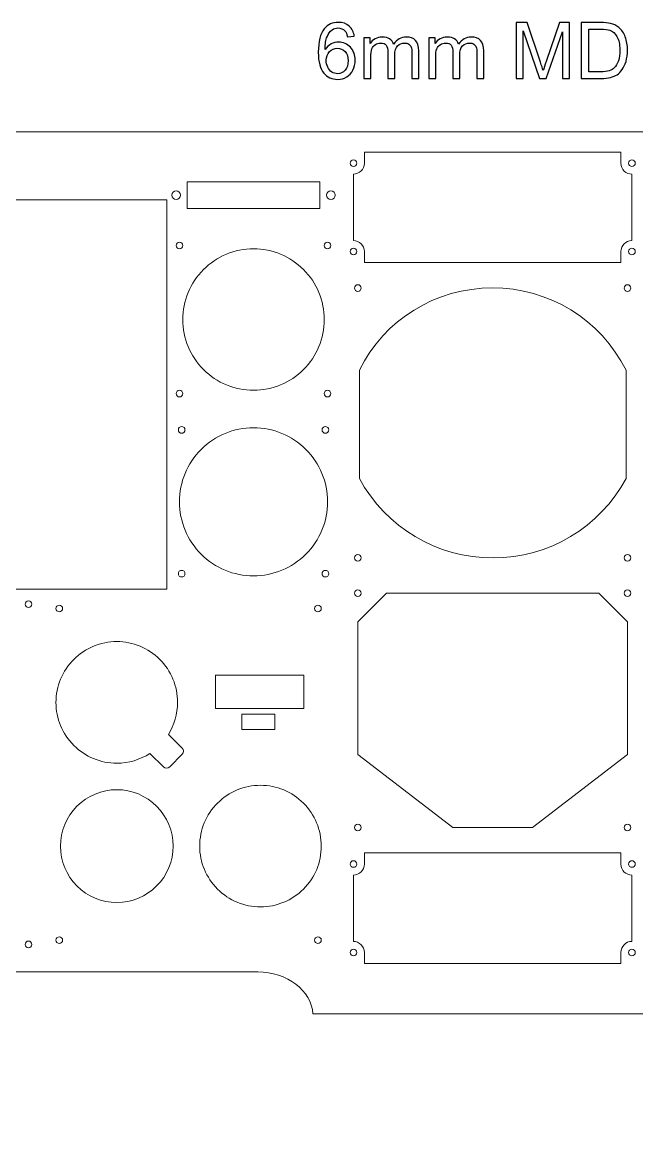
# Model space of a CAD drawing. Header units: millimetres. Extents: x -836 to 1139, y -247 to 439.
# Drawn here: x -567 to -289, y -247 to 259 of the extents above; entities that cross this region are included whole.
import ezdxf

# ---------------------------------------------------------------- set-up
doc = ezdxf.new("R2010")
doc.units = ezdxf.units.MM
doc.header["$MEASUREMENT"] = 0
doc.layers.add('Layer 1', color=7, linetype='Continuous')

msp = doc.modelspace()

# ---------------------------------------------------------------- linework, layer by layer
at = {"layer": 'Layer 1', "color": 175, "lineweight": 9}
msp.add_lwpolyline([(-467.8833, -61.1635), (-452.8833, -61.1635), (-452.8833, -54.1635), (-467.8833, -54.1635), (-467.8833, -61.1635)], close=True, dxfattribs=at)
at = {"layer": 'Layer 1', "color": 240, "lineweight": 9}
for centre, major_axis in [((-497.5777, 180.5675), (0, 2)), ((-427.5777, 180.5675), (0, 2)), ((-496.0777, 157.7872), (0, 1.5)), ((-429.0777, 157.7872), (0, 1.5)), ((-415.3991, 138.5508), (0, 1.5)), ((-293.3992, 138.5508), (0, 1.5)), ((-496.0777, 90.7872), (0, 1.5)), ((-429.0777, 90.7872), (0, 1.5)), ((-495.0777, 74.3664), (0, 1.5)), ((-430.0777, 74.3664), (0, 1.5)), ((-415.3991, 16.5507), (0, 1.5)), ((-293.3992, 16.5507), (0, 1.5)), ((-495.0777, 9.3664), (0, 1.5)), ((-430.0777, 9.3664), (0, 1.5)), ((-415.3991, 0.5507), (0, 1.5)), ((-293.3992, 0.5507), (0, 1.5)), ((-550.4248, -6.344), (0, 1.5)), ((-433.4247, -6.344), (0, 1.5)), ((-415.3991, -105.4492), (0, 1.5)), ((-293.3992, -105.4492), (0, 1.5)), ((-550.4248, -156.344), (0, 1.5)), ((-433.4247, -156.344), (0, 1.5))]:
    msp.add_ellipse(centre, major_axis=major_axis, ratio=1, dxfattribs=at)
at = {"layer": 'Layer 1'}
for points, knots in [([(-417.0058, 252.4371), (-417.0058, 252.4371), (-420.075, 252.1902), (-420.075, 252.1902), (-420.075, 252.1902), (-420.3513, 253.4073), (-420.7453, 254.2951), (-421.2568, 254.8478), (-421.2568, 254.8478), (-422.0976, 255.7356), (-423.1383, 256.1766), (-424.373, 256.1766), (-424.373, 256.1766), (-425.3666, 256.1766), (-426.2486, 255.9002), (-427.0071, 255.3475), (-427.0071, 255.3475), (-427.9831, 254.6361), (-428.7474, 253.6013), (-429.3177, 252.2372), (-429.3177, 252.2372), (-429.8822, 250.8673), (-430.1762, 248.9211), (-430.1997, 246.3988), (-430.1997, 246.3988), (-429.453, 247.5335), (-428.5358, 248.3802), (-427.4539, 248.927), (-427.4539, 248.927), (-426.3721, 249.4797), (-425.2432, 249.756), (-424.0555, 249.756), (-424.0555, 249.756), (-421.9859, 249.756), (-420.222, 248.9917), (-418.7638, 247.4689), (-418.7638, 247.4689), (-417.3116, 245.946), (-416.5825, 243.9822), (-416.5825, 241.5657), (-416.5825, 241.5657), (-416.5825, 239.9782), (-416.9235, 238.5083), (-417.6055, 237.1443), (-417.6055, 237.1443), (-418.2935, 235.7802), (-419.2283, 234.7395), (-420.4278, 234.0163), (-420.4278, 234.0163), (-421.6213, 233.2931), (-422.9795, 232.9286), (-424.4965, 232.9286), (-424.4965, 232.9286), (-427.0776, 232.9286), (-429.1884, 233.8811), (-430.8229, 235.7802), (-430.8229, 235.7802), (-432.4516, 237.6793), (-433.2688, 240.8131), (-433.2688, 245.1758), (-433.2688, 245.1758), (-433.2688, 250.0559), (-432.3634, 253.6072), (-430.5583, 255.8238), (-430.5583, 255.8238), (-428.9826, 257.7523), (-426.8601, 258.7166), (-424.1848, 258.7166), (-424.1848, 258.7166), (-422.1975, 258.7166), (-420.563, 258.158), (-419.293, 257.0468), (-419.293, 257.0468), (-418.023, 255.9355), (-417.2587, 254.4009), (-417.0058, 252.4371)], [0, 0, 0, 0, 0.05, 0.05, 0.05, 0.05, 0.1, 0.1, 0.1, 0.1, 0.15, 0.15, 0.15, 0.15, 0.2, 0.2, 0.2, 0.2, 0.25, 0.25, 0.25, 0.25, 0.3, 0.3, 0.3, 0.3, 0.35, 0.35, 0.35, 0.35, 0.4, 0.4, 0.4, 0.4, 0.45, 0.45, 0.45, 0.45, 0.5, 0.5, 0.5, 0.5, 0.55, 0.55, 0.55, 0.55, 0.6, 0.6, 0.6, 0.6, 0.65, 0.65, 0.65, 0.65, 0.7, 0.7, 0.7, 0.7, 0.75, 0.75, 0.75, 0.75, 0.8, 0.8, 0.8, 0.8, 0.85, 0.85, 0.85, 0.85, 0.9, 0.9, 0.9, 0.9, 1, 1, 1, 1]), ([(-343.7694, 233.3519), (-343.7694, 233.3519), (-343.7694, 258.6107), (-343.7694, 258.6107), (-343.7694, 258.6107), (-343.7694, 258.6107), (-338.7599, 258.6107), (-338.7599, 258.6107), (-338.7599, 258.6107), (-338.7599, 258.6107), (-332.7862, 240.7308), (-332.7862, 240.7308), (-332.7862, 240.7308), (-332.2336, 239.0669), (-331.8338, 237.8204), (-331.5809, 236.9914), (-331.5809, 236.9914), (-331.2928, 237.9086), (-330.8401, 239.2609), (-330.2286, 241.0424), (-330.2286, 241.0424), (-330.2286, 241.0424), (-324.1491, 258.6107), (-324.1491, 258.6107), (-324.1491, 258.6107), (-324.1491, 258.6107), (-319.6747, 258.6107), (-319.6747, 258.6107), (-319.6747, 258.6107), (-319.6747, 258.6107), (-319.6747, 233.3519), (-319.6747, 233.3519), (-319.6747, 233.3519), (-319.6747, 233.3519), (-322.885, 233.3519), (-322.885, 233.3519), (-322.885, 233.3519), (-322.885, 233.3519), (-322.885, 254.4832), (-322.885, 254.4832), (-322.885, 254.4832), (-322.885, 254.4832), (-330.258, 233.3519), (-330.258, 233.3519), (-330.258, 233.3519), (-330.258, 233.3519), (-333.2684, 233.3519), (-333.2684, 233.3519), (-333.2684, 233.3519), (-333.2684, 233.3519), (-340.5591, 254.8713), (-340.5591, 254.8713), (-340.5591, 254.8713), (-340.5591, 254.8713), (-340.5591, 233.3519), (-340.5591, 233.3519), (-340.5591, 233.3519), (-340.5591, 233.3519), (-343.7694, 233.3519), (-343.7694, 233.3519)], [0, 0, 0, 0, 0.0625, 0.0625, 0.0625, 0.0625, 0.125, 0.125, 0.125, 0.125, 0.1875, 0.1875, 0.1875, 0.1875, 0.25, 0.25, 0.25, 0.25, 0.3125, 0.3125, 0.3125, 0.3125, 0.375, 0.375, 0.375, 0.375, 0.4375, 0.4375, 0.4375, 0.4375, 0.5, 0.5, 0.5, 0.5, 0.5625, 0.5625, 0.5625, 0.5625, 0.625, 0.625, 0.625, 0.625, 0.6875, 0.6875, 0.6875, 0.6875, 0.75, 0.75, 0.75, 0.75, 0.8125, 0.8125, 0.8125, 0.8125, 0.875, 0.875, 0.875, 0.875, 1, 1, 1, 1]), ([(-314.3125, 233.3519), (-314.3125, 233.3519), (-314.3125, 258.6107), (-314.3125, 258.6107), (-314.3125, 258.6107), (-314.3125, 258.6107), (-305.6107, 258.6107), (-305.6107, 258.6107), (-305.6107, 258.6107), (-303.6469, 258.6107), (-302.1476, 258.4931), (-301.1128, 258.2521), (-301.1128, 258.2521), (-299.6664, 257.9169), (-298.4317, 257.3113), (-297.4086, 256.4412), (-297.4086, 256.4412), (-296.0739, 255.3123), (-295.0803, 253.8776), (-294.4218, 252.1255), (-294.4218, 252.1255), (-293.7574, 250.3734), (-293.4281, 248.3684), (-293.4281, 246.1165), (-293.4281, 246.1165), (-293.4281, 244.1998), (-293.6515, 242.5006), (-294.0984, 241.0189), (-294.0984, 241.0189), (-294.5452, 239.5373), (-295.1214, 238.3084), (-295.8211, 237.3383), (-295.8211, 237.3383), (-296.5267, 236.3681), (-297.291, 235.6038), (-298.1259, 235.0511), (-298.1259, 235.0511), (-298.955, 234.4925), (-299.9604, 234.0692), (-301.1363, 233.7811), (-301.1363, 233.7811), (-302.3181, 233.493), (-303.6704, 233.3519), (-305.1991, 233.3519), (-305.1991, 233.3519), (-305.1991, 233.3519), (-314.3125, 233.3519), (-314.3125, 233.3519)], [0, 0, 0, 0, 0.07692308, 0.07692308, 0.07692308, 0.07692308, 0.15384615, 0.15384615, 0.15384615, 0.15384615, 0.23076923, 0.23076923, 0.23076923, 0.23076923, 0.30769231, 0.30769231, 0.30769231, 0.30769231, 0.38461538, 0.38461538, 0.38461538, 0.38461538, 0.46153846, 0.46153846, 0.46153846, 0.46153846, 0.53846154, 0.53846154, 0.53846154, 0.53846154, 0.61538462, 0.61538462, 0.61538462, 0.61538462, 0.69230769, 0.69230769, 0.69230769, 0.69230769, 0.76923077, 0.76923077, 0.76923077, 0.76923077, 0.84615385, 0.84615385, 0.84615385, 0.84615385, 1, 1, 1, 1]), ([(-310.9611, 236.3152), (-310.9611, 236.3152), (-305.5754, 236.3152), (-305.5754, 236.3152), (-305.5754, 236.3152), (-303.9115, 236.3152), (-302.6062, 236.4681), (-301.6596, 236.7797), (-301.6596, 236.7797), (-300.713, 237.0913), (-299.9604, 237.5264), (-299.3959, 238.0909), (-299.3959, 238.0909), (-298.6081, 238.8846), (-297.9907, 239.9547), (-297.5497, 241.2953), (-297.5497, 241.2953), (-297.1088, 242.6358), (-296.8853, 244.2586), (-296.8853, 246.1695), (-296.8853, 246.1695), (-296.8853, 248.8153), (-297.3204, 250.8496), (-298.1847, 252.2725), (-298.1847, 252.2725), (-299.049, 253.6954), (-300.1015, 254.6479), (-301.3421, 255.13), (-301.3421, 255.13), (-302.2358, 255.4769), (-303.6763, 255.6474), (-305.6636, 255.6474), (-305.6636, 255.6474), (-305.6636, 255.6474), (-310.9611, 255.6474), (-310.9611, 255.6474), (-310.9611, 255.6474), (-310.9611, 255.6474), (-310.9611, 236.3152), (-310.9611, 236.3152)], [0, 0, 0, 0, 0.09090909, 0.09090909, 0.09090909, 0.09090909, 0.18181818, 0.18181818, 0.18181818, 0.18181818, 0.27272727, 0.27272727, 0.27272727, 0.27272727, 0.36363636, 0.36363636, 0.36363636, 0.36363636, 0.45454545, 0.45454545, 0.45454545, 0.45454545, 0.54545455, 0.54545455, 0.54545455, 0.54545455, 0.63636364, 0.63636364, 0.63636364, 0.63636364, 0.72727273, 0.72727273, 0.72727273, 0.72727273, 0.81818182, 0.81818182, 0.81818182, 0.81818182, 1, 1, 1, 1]), ([(-412.6608, 233.3519), (-412.6608, 233.3519), (-412.6608, 251.661), (-412.6608, 251.661), (-412.6608, 251.661), (-412.6608, 251.661), (-409.8738, 251.661), (-409.8738, 251.661), (-409.8738, 251.661), (-409.8738, 251.661), (-409.8738, 249.074), (-409.8738, 249.074), (-409.8738, 249.074), (-409.3035, 249.9677), (-408.5392, 250.6909), (-407.5867, 251.2318), (-407.5867, 251.2318), (-406.6342, 251.7786), (-405.5523, 252.0491), (-404.3352, 252.0491), (-404.3352, 252.0491), (-402.9829, 252.0491), (-401.8717, 251.7669), (-401.0074, 251.2083), (-401.0074, 251.2083), (-400.1431, 250.6439), (-399.5316, 249.8619), (-399.1788, 248.8506), (-399.1788, 248.8506), (-397.7207, 250.9849), (-395.8333, 252.0491), (-393.505, 252.0491), (-393.505, 252.0491), (-391.6823, 252.0491), (-390.2771, 251.5493), (-389.3011, 250.5439), (-389.3011, 250.5439), (-388.3192, 249.5385), (-387.8253, 247.9921), (-387.8253, 245.9049), (-387.8253, 245.9049), (-387.8253, 245.9049), (-387.8253, 233.3519), (-387.8253, 233.3519), (-387.8253, 233.3519), (-387.8253, 233.3519), (-390.9297, 233.3519), (-390.9297, 233.3519), (-390.9297, 233.3519), (-390.9297, 233.3519), (-390.9297, 244.8759), (-390.9297, 244.8759), (-390.9297, 244.8759), (-390.9297, 246.1107), (-391.0355, 247.0044), (-391.2354, 247.5512), (-391.2354, 247.5512), (-391.4354, 248.098), (-391.7999, 248.5331), (-392.3349, 248.8682), (-392.3349, 248.8682), (-392.8641, 249.2033), (-393.4873, 249.368), (-394.1988, 249.368), (-394.1988, 249.368), (-395.4923, 249.368), (-396.5624, 248.9388), (-397.4149, 248.0862), (-397.4149, 248.0862), (-398.2675, 247.2278), (-398.6908, 245.8578), (-398.6908, 243.9764), (-398.6908, 243.9764), (-398.6908, 243.9764), (-398.6908, 233.3519), (-398.6908, 233.3519), (-398.6908, 233.3519), (-398.6908, 233.3519), (-401.7952, 233.3519), (-401.7952, 233.3519), (-401.7952, 233.3519), (-401.7952, 233.3519), (-401.7952, 245.2346), (-401.7952, 245.2346), (-401.7952, 245.2346), (-401.7952, 246.6104), (-402.0481, 247.6452), (-402.5537, 248.3332), (-402.5537, 248.3332), (-403.0594, 249.0211), (-403.8884, 249.368), (-405.0349, 249.368), (-405.0349, 249.368), (-405.9051, 249.368), (-406.7106, 249.1387), (-407.4514, 248.6801), (-407.4514, 248.6801), (-408.1923, 248.2215), (-408.7273, 247.5512), (-409.0624, 246.6634), (-409.0624, 246.6634), (-409.3917, 245.7814), (-409.5563, 244.5055), (-409.5563, 242.8416), (-409.5563, 242.8416), (-409.5563, 242.8416), (-409.5563, 233.3519), (-409.5563, 233.3519), (-409.5563, 233.3519), (-409.5563, 233.3519), (-412.6608, 233.3519), (-412.6608, 233.3519)], [0, 0, 0, 0, 0.03448276, 0.03448276, 0.03448276, 0.03448276, 0.06896552, 0.06896552, 0.06896552, 0.06896552, 0.10344828, 0.10344828, 0.10344828, 0.10344828, 0.13793103, 0.13793103, 0.13793103, 0.13793103, 0.17241379, 0.17241379, 0.17241379, 0.17241379, 0.20689655, 0.20689655, 0.20689655, 0.20689655, 0.24137931, 0.24137931, 0.24137931, 0.24137931, 0.27586207, 0.27586207, 0.27586207, 0.27586207, 0.31034483, 0.31034483, 0.31034483, 0.31034483, 0.34482759, 0.34482759, 0.34482759, 0.34482759, 0.37931034, 0.37931034, 0.37931034, 0.37931034, 0.4137931, 0.4137931, 0.4137931, 0.4137931, 0.44827586, 0.44827586, 0.44827586, 0.44827586, 0.48275862, 0.48275862, 0.48275862, 0.48275862, 0.51724138, 0.51724138, 0.51724138, 0.51724138, 0.55172414, 0.55172414, 0.55172414, 0.55172414, 0.5862069, 0.5862069, 0.5862069, 0.5862069, 0.62068966, 0.62068966, 0.62068966, 0.62068966, 0.65517241, 0.65517241, 0.65517241, 0.65517241, 0.68965517, 0.68965517, 0.68965517, 0.68965517, 0.72413793, 0.72413793, 0.72413793, 0.72413793, 0.75862069, 0.75862069, 0.75862069, 0.75862069, 0.79310345, 0.79310345, 0.79310345, 0.79310345, 0.82758621, 0.82758621, 0.82758621, 0.82758621, 0.86206897, 0.86206897, 0.86206897, 0.86206897, 0.89655172, 0.89655172, 0.89655172, 0.89655172, 0.93103448, 0.93103448, 0.93103448, 0.93103448, 1, 1, 1, 1]), ([(-383.2745, 233.3519), (-383.2745, 233.3519), (-383.2745, 251.661), (-383.2745, 251.661), (-383.2745, 251.661), (-383.2745, 251.661), (-380.4875, 251.661), (-380.4875, 251.661), (-380.4875, 251.661), (-380.4875, 251.661), (-380.4875, 249.074), (-380.4875, 249.074), (-380.4875, 249.074), (-379.9172, 249.9677), (-379.1529, 250.6909), (-378.2004, 251.2318), (-378.2004, 251.2318), (-377.2479, 251.7786), (-376.166, 252.0491), (-374.9489, 252.0491), (-374.9489, 252.0491), (-373.5966, 252.0491), (-372.4854, 251.7669), (-371.6211, 251.2083), (-371.6211, 251.2083), (-370.7568, 250.6439), (-370.1453, 249.8619), (-369.7925, 248.8506), (-369.7925, 248.8506), (-368.3344, 250.9849), (-366.447, 252.0491), (-364.1187, 252.0491), (-364.1187, 252.0491), (-362.296, 252.0491), (-360.8908, 251.5493), (-359.9148, 250.5439), (-359.9148, 250.5439), (-358.9329, 249.5385), (-358.439, 247.9921), (-358.439, 245.9049), (-358.439, 245.9049), (-358.439, 245.9049), (-358.439, 233.3519), (-358.439, 233.3519), (-358.439, 233.3519), (-358.439, 233.3519), (-361.5434, 233.3519), (-361.5434, 233.3519), (-361.5434, 233.3519), (-361.5434, 233.3519), (-361.5434, 244.8759), (-361.5434, 244.8759), (-361.5434, 244.8759), (-361.5434, 246.1107), (-361.6492, 247.0044), (-361.8491, 247.5512), (-361.8491, 247.5512), (-362.0491, 248.098), (-362.4136, 248.5331), (-362.9486, 248.8682), (-362.9486, 248.8682), (-363.4778, 249.2033), (-364.101, 249.368), (-364.8125, 249.368), (-364.8125, 249.368), (-366.106, 249.368), (-367.1761, 248.9388), (-368.0286, 248.0862), (-368.0286, 248.0862), (-368.8812, 247.2278), (-369.3045, 245.8578), (-369.3045, 243.9764), (-369.3045, 243.9764), (-369.3045, 243.9764), (-369.3045, 233.3519), (-369.3045, 233.3519), (-369.3045, 233.3519), (-369.3045, 233.3519), (-372.4089, 233.3519), (-372.4089, 233.3519), (-372.4089, 233.3519), (-372.4089, 233.3519), (-372.4089, 245.2346), (-372.4089, 245.2346), (-372.4089, 245.2346), (-372.4089, 246.6104), (-372.6618, 247.6452), (-373.1674, 248.3332), (-373.1674, 248.3332), (-373.6731, 249.0211), (-374.5021, 249.368), (-375.6486, 249.368), (-375.6486, 249.368), (-376.5188, 249.368), (-377.3243, 249.1387), (-378.0651, 248.6801), (-378.0651, 248.6801), (-378.806, 248.2215), (-379.341, 247.5512), (-379.6761, 246.6634), (-379.6761, 246.6634), (-380.0054, 245.7814), (-380.17, 244.5055), (-380.17, 242.8416), (-380.17, 242.8416), (-380.17, 242.8416), (-380.17, 233.3519), (-380.17, 233.3519), (-380.17, 233.3519), (-380.17, 233.3519), (-383.2745, 233.3519), (-383.2745, 233.3519)], [0, 0, 0, 0, 0.03448276, 0.03448276, 0.03448276, 0.03448276, 0.06896552, 0.06896552, 0.06896552, 0.06896552, 0.10344828, 0.10344828, 0.10344828, 0.10344828, 0.13793103, 0.13793103, 0.13793103, 0.13793103, 0.17241379, 0.17241379, 0.17241379, 0.17241379, 0.20689655, 0.20689655, 0.20689655, 0.20689655, 0.24137931, 0.24137931, 0.24137931, 0.24137931, 0.27586207, 0.27586207, 0.27586207, 0.27586207, 0.31034483, 0.31034483, 0.31034483, 0.31034483, 0.34482759, 0.34482759, 0.34482759, 0.34482759, 0.37931034, 0.37931034, 0.37931034, 0.37931034, 0.4137931, 0.4137931, 0.4137931, 0.4137931, 0.44827586, 0.44827586, 0.44827586, 0.44827586, 0.48275862, 0.48275862, 0.48275862, 0.48275862, 0.51724138, 0.51724138, 0.51724138, 0.51724138, 0.55172414, 0.55172414, 0.55172414, 0.55172414, 0.5862069, 0.5862069, 0.5862069, 0.5862069, 0.62068966, 0.62068966, 0.62068966, 0.62068966, 0.65517241, 0.65517241, 0.65517241, 0.65517241, 0.68965517, 0.68965517, 0.68965517, 0.68965517, 0.72413793, 0.72413793, 0.72413793, 0.72413793, 0.75862069, 0.75862069, 0.75862069, 0.75862069, 0.79310345, 0.79310345, 0.79310345, 0.79310345, 0.82758621, 0.82758621, 0.82758621, 0.82758621, 0.86206897, 0.86206897, 0.86206897, 0.86206897, 0.89655172, 0.89655172, 0.89655172, 0.89655172, 0.93103448, 0.93103448, 0.93103448, 0.93103448, 1, 1, 1, 1]), ([(-429.7058, 241.5363), (-429.7058, 240.4662), (-429.4765, 239.4432), (-429.0238, 238.4672), (-429.0238, 238.4672), (-428.571, 237.4912), (-427.936, 236.7503), (-427.1305, 236.2388), (-427.1305, 236.2388), (-426.3191, 235.7273), (-425.4607, 235.4686), (-424.5494, 235.4686), (-424.5494, 235.4686), (-423.2265, 235.4686), (-422.0976, 235.9977), (-421.1627, 237.0561), (-421.1627, 237.0561), (-420.2279, 238.1144), (-419.7575, 239.549), (-419.7575, 241.3658), (-419.7575, 241.3658), (-419.7575, 243.1121), (-420.222, 244.4879), (-421.1451, 245.4933), (-421.1451, 245.4933), (-422.0682, 246.4987), (-423.2441, 247.0044), (-424.6728, 247.0044), (-424.6728, 247.0044), (-426.0722, 247.0044), (-427.2658, 246.4987), (-428.2418, 245.4933), (-428.2418, 245.4933), (-429.2178, 244.4879), (-429.7058, 243.1709), (-429.7058, 241.5363)], [0, 0, 0, 0, 0.1, 0.1, 0.1, 0.1, 0.2, 0.2, 0.2, 0.2, 0.3, 0.3, 0.3, 0.3, 0.4, 0.4, 0.4, 0.4, 0.5, 0.5, 0.5, 0.5, 0.6, 0.6, 0.6, 0.6, 0.7, 0.7, 0.7, 0.7, 0.8, 0.8, 0.8, 0.8, 1, 1, 1, 1])]:
    msp.add_open_spline(points, degree=3, knots=knots, dxfattribs=at)
at = {"layer": 'Layer 1', "color": 250, "lineweight": 9}
msp.add_open_spline([(-836.0847, -246.6157), (-836.0847, -246.6157), (-608.5757, -246.6026), (-608.5757, -246.6026), (-608.5757, -246.6026), (-608.5757, -246.6026), (-608.5757, -190.7833), (-608.5757, -190.7833), (-608.5757, -190.7833), (-608.5757, -179.7376), (-597.3828, -170.7833), (-583.5757, -170.7833), (-583.5757, -170.7833), (-583.5757, -170.7833), (-460.6791, -170.7833), (-460.6791, -170.7833), (-460.6791, -170.7833), (-447.3253, -170.7833), (-436.4175, -179.1595), (-435.7157, -189.7026), (-435.7157, -189.7026), (-435.7157, -189.7026), (-435.6791, -189.7303), (-435.6791, -189.7303), (-435.6791, -189.7303), (-435.6791, -189.7303), (-273.1275, -189.7303), (-273.1275, -189.7303), (-273.1275, -189.7303), (-272.443, -179.1741), (-261.5275, -170.7833), (-248.1619, -170.7833), (-248.1619, -170.7833), (-248.1619, -170.7833), (-126.8772, -170.8092), (-126.8772, -170.8092), (-126.8772, -170.8092), (-126.4521, -170.792), (-126.0242, -170.7833), (-125.5937, -170.7833), (-125.5937, -170.7833), (-111.7866, -170.7833), (-100.5937, -179.7376), (-100.5937, -190.7833), (-100.5937, -190.7833), (-100.5937, -190.7833), (-100.5937, -246.6093), (-100.5937, -246.6093), (-100.5937, -246.6093), (-100.5937, -246.6093), (127.2865, -246.6127), (127.2865, -246.6127), (127.2865, -246.6127), (127.2865, -246.6127), (127.2865, -160.1253), (127.2865, -160.1253), (127.2865, -160.1253), (127.2854, -158.4401), (126.6149, -156.8243), (125.4226, -155.6335), (125.4226, -155.6335), (124.2302, -154.4426), (122.6216, -153.7742), (120.9365, -153.7753), (120.9365, -153.7753), (107.472, -153.7838), (94.5556, -148.4432), (85.0287, -138.9284), (85.0287, -138.9284), (75.5019, -129.4136), (70.145, -116.4398), (70.1365, -102.9753), (70.1365, -102.9753), (70.1365, -102.9753), (70.1365, -45.6729), (70.1365, -45.6729), (70.1365, -45.6729), (70.1365, -45.6729), (18.5547, 165.6448), (18.5547, 165.6448), (18.5547, 165.6448), (12.3023, 191.2161), (-10.5745, 209.201), (-36.8991, 209.1907), (-36.8991, 209.1907), (-36.8991, 209.1907), (-671.8991, 209.1907), (-671.8991, 209.1907), (-671.8991, 209.1907), (-698.2237, 209.1805), (-721.1205, 191.221), (-727.353, 165.6448), (-727.353, 165.6448), (-727.353, 165.6448), (-778.9347, -45.6729), (-778.9347, -45.6729), (-778.9347, -45.6729), (-778.9347, -45.6729), (-778.9347, -102.9753), (-778.9347, -102.9753), (-778.9347, -102.9753), (-778.9262, -116.4398), (-784.2668, -129.3561), (-793.7816, -138.883), (-793.7816, -138.883), (-803.2964, -148.4098), (-816.2703, -153.7668), (-829.7347, -153.7753), (-829.7347, -153.7753), (-831.4199, -153.7763), (-833.0357, -154.4468), (-834.2265, -155.6392), (-834.2265, -155.6392), (-835.4174, -156.8315), (-836.0858, -158.4401), (-836.0847, -160.1253), (-836.0847, -160.1253), (-836.0847, -160.1253), (-836.0847, -246.6157), (-836.0847, -246.6157)], degree=3, knots=[0, 0, 0, 0, 0.03225806, 0.03225806, 0.03225806, 0.03225806, 0.06451613, 0.06451613, 0.06451613, 0.06451613, 0.09677419, 0.09677419, 0.09677419, 0.09677419, 0.12903226, 0.12903226, 0.12903226, 0.12903226, 0.16129032, 0.16129032, 0.16129032, 0.16129032, 0.19354839, 0.19354839, 0.19354839, 0.19354839, 0.22580645, 0.22580645, 0.22580645, 0.22580645, 0.25806452, 0.25806452, 0.25806452, 0.25806452, 0.29032258, 0.29032258, 0.29032258, 0.29032258, 0.32258065, 0.32258065, 0.32258065, 0.32258065, 0.35483871, 0.35483871, 0.35483871, 0.35483871, 0.38709677, 0.38709677, 0.38709677, 0.38709677, 0.41935484, 0.41935484, 0.41935484, 0.41935484, 0.4516129, 0.4516129, 0.4516129, 0.4516129, 0.48387097, 0.48387097, 0.48387097, 0.48387097, 0.51612903, 0.51612903, 0.51612903, 0.51612903, 0.5483871, 0.5483871, 0.5483871, 0.5483871, 0.58064516, 0.58064516, 0.58064516, 0.58064516, 0.61290323, 0.61290323, 0.61290323, 0.61290323, 0.64516129, 0.64516129, 0.64516129, 0.64516129, 0.67741935, 0.67741935, 0.67741935, 0.67741935, 0.70967742, 0.70967742, 0.70967742, 0.70967742, 0.74193548, 0.74193548, 0.74193548, 0.74193548, 0.77419355, 0.77419355, 0.77419355, 0.77419355, 0.80645161, 0.80645161, 0.80645161, 0.80645161, 0.83870968, 0.83870968, 0.83870968, 0.83870968, 0.87096774, 0.87096774, 0.87096774, 0.87096774, 0.90322581, 0.90322581, 0.90322581, 0.90322581, 0.93548387, 0.93548387, 0.93548387, 0.93548387, 1, 1, 1, 1], dxfattribs=at)
at = {"layer": 'Layer 1', "color": 175, "lineweight": 9}
for points, knots in [([(-417.3991, 190.0503), (-414.8207, 190.0503), (-412.3987, 192.2299), (-412.3987, 195.0511), (-412.3987, 195.0511), (-412.3987, 195.0511), (-412.3987, 200.0504), (-412.3987, 200.0504), (-412.3987, 200.0504), (-412.3987, 200.0504), (-296.3987, 200.0498), (-296.3987, 200.0498), (-296.3987, 200.0498), (-296.3987, 200.0498), (-296.3987, 195.0505), (-296.3987, 195.0505), (-296.3987, 195.0505), (-296.3987, 192.0709), (-294.128, 190.0504), (-291.3991, 190.0504), (-291.3991, 190.0504), (-291.3991, 190.0504), (-291.3991, 190.0504), (-291.3991, 190.0504), (-291.3991, 190.0504), (-291.3991, 190.0504), (-291.3991, 160.0503), (-291.3991, 160.0503), (-291.3991, 160.0503), (-291.3991, 160.0503), (-291.3991, 160.0503), (-291.3991, 160.0503), (-291.3991, 160.0503), (-294.2807, 160.0503), (-296.3987, 157.7373), (-296.3987, 155.0505), (-296.3987, 155.0505), (-296.3987, 155.0505), (-296.3987, 150.0512), (-296.3987, 150.0512), (-296.3987, 150.0512), (-296.3987, 150.0512), (-412.3987, 150.0519), (-412.3987, 150.0519), (-412.3987, 150.0519), (-412.3987, 150.0519), (-412.3987, 155.0512), (-412.3987, 155.0512), (-412.3987, 155.0512), (-412.3987, 157.7261), (-414.7541, 160.0503), (-417.3991, 160.0503), (-417.3991, 160.0503), (-417.3991, 160.0503), (-417.3991, 160.0503), (-417.3991, 160.0503), (-417.3991, 160.0503), (-417.3991, 160.0503), (-417.3991, 190.0503), (-417.3991, 190.0503), (-417.3991, 190.0503), (-417.3991, 190.0503), (-417.3991, 190.0503), (-417.3991, 190.0503)], [0, 0, 0, 0, 0.05882353, 0.05882353, 0.05882353, 0.05882353, 0.11764706, 0.11764706, 0.11764706, 0.11764706, 0.17647059, 0.17647059, 0.17647059, 0.17647059, 0.23529412, 0.23529412, 0.23529412, 0.23529412, 0.29411765, 0.29411765, 0.29411765, 0.29411765, 0.35294118, 0.35294118, 0.35294118, 0.35294118, 0.41176471, 0.41176471, 0.41176471, 0.41176471, 0.47058824, 0.47058824, 0.47058824, 0.47058824, 0.52941176, 0.52941176, 0.52941176, 0.52941176, 0.58823529, 0.58823529, 0.58823529, 0.58823529, 0.64705882, 0.64705882, 0.64705882, 0.64705882, 0.70588235, 0.70588235, 0.70588235, 0.70588235, 0.76470588, 0.76470588, 0.76470588, 0.76470588, 0.82352941, 0.82352941, 0.82352941, 0.82352941, 0.88235294, 0.88235294, 0.88235294, 0.88235294, 1, 1, 1, 1]), ([(-492.5777, 186.5675), (-492.5777, 186.5675), (-432.5777, 186.5675), (-432.5777, 186.5675), (-432.5777, 186.5675), (-432.5777, 186.5675), (-432.5777, 174.5675), (-432.5777, 174.5675), (-432.5777, 174.5675), (-432.5777, 174.5675), (-492.5777, 174.5675), (-492.5777, 174.5675), (-492.5777, 174.5675), (-492.5777, 174.5675), (-492.5777, 186.5675), (-492.5777, 186.5675)], [0, 0, 0, 0, 0.2, 0.2, 0.2, 0.2, 0.4, 0.4, 0.4, 0.4, 0.6, 0.6, 0.6, 0.6, 1, 1, 1, 1]), ([(-501.744, 178.3975), (-501.744, 178.3975), (-677.744, 178.3975), (-677.744, 178.3975), (-677.744, 178.3975), (-677.744, 178.3975), (-677.744, 120.3976), (-677.744, 120.3976), (-677.744, 120.3976), (-677.744, 120.3976), (-692.744, 120.3976), (-692.744, 120.3976), (-692.744, 120.3976), (-692.744, 120.3976), (-692.744, 60.3976), (-692.744, 60.3976), (-692.744, 60.3976), (-692.744, 60.3976), (-677.744, 60.3976), (-677.744, 60.3976), (-677.744, 60.3976), (-677.744, 60.3976), (-677.744, 2.3975), (-677.744, 2.3975), (-677.744, 2.3975), (-677.744, 2.3975), (-501.744, 2.3975), (-501.744, 2.3975), (-501.744, 2.3975), (-501.744, 2.3975), (-501.744, 178.3975), (-501.744, 178.3975)], [0, 0, 0, 0, 0.11111111, 0.11111111, 0.11111111, 0.11111111, 0.22222222, 0.22222222, 0.22222222, 0.22222222, 0.33333333, 0.33333333, 0.33333333, 0.33333333, 0.44444444, 0.44444444, 0.44444444, 0.44444444, 0.55555556, 0.55555556, 0.55555556, 0.55555556, 0.66666667, 0.66666667, 0.66666667, 0.66666667, 0.77777778, 0.77777778, 0.77777778, 0.77777778, 1, 1, 1, 1]), ([(-462.5777, 156.2871), (-471.07, 156.2818), (-479.2123, 152.9031), (-485.2135, 146.8943), (-485.2135, 146.8943), (-491.2146, 140.8856), (-494.583, 132.7795), (-494.5776, 124.2872), (-494.5776, 124.2872), (-494.5723, 115.7949), (-491.1936, 107.6526), (-485.1848, 101.6515), (-485.1848, 101.6515), (-479.1761, 95.6504), (-471.07, 92.282), (-462.5777, 92.2873), (-462.5777, 92.2873), (-454.0854, 92.2926), (-445.9431, 95.6713), (-439.942, 101.6801), (-439.942, 101.6801), (-433.9409, 107.6888), (-430.5725, 115.7949), (-430.5778, 124.2872), (-430.5778, 124.2872), (-430.5832, 132.7795), (-433.9618, 140.9218), (-439.9706, 146.9229), (-439.9706, 146.9229), (-445.9793, 152.924), (-454.0854, 156.2924), (-462.5777, 156.2871)], [0, 0, 0, 0, 0.11111111, 0.11111111, 0.11111111, 0.11111111, 0.22222222, 0.22222222, 0.22222222, 0.22222222, 0.33333333, 0.33333333, 0.33333333, 0.33333333, 0.44444444, 0.44444444, 0.44444444, 0.44444444, 0.55555556, 0.55555556, 0.55555556, 0.55555556, 0.66666667, 0.66666667, 0.66666667, 0.66666667, 0.77777778, 0.77777778, 0.77777778, 0.77777778, 1, 1, 1, 1]), ([(-414.6997, 52.4472), (-402.7155, 30.2337), (-379.4891, 16.4079), (-354.2492, 16.4631), (-354.2492, 16.4631), (-329.0093, 16.5183), (-305.9854, 30.1815), (-294.0985, 52.4472), (-294.0985, 52.4472), (-294.0985, 52.4472), (-294.0985, 101.3852), (-294.0985, 101.3852), (-294.0985, 101.3852), (-305.5524, 124.2732), (-328.9769, 138.7035), (-354.5708, 138.6383), (-354.5708, 138.6383), (-380.1647, 138.5732), (-403.3625, 124.3312), (-414.6997, 101.3852), (-414.6997, 101.3852), (-414.6997, 101.3852), (-414.6997, 52.4472), (-414.6997, 52.4472)], [0, 0, 0, 0, 0.14285714, 0.14285714, 0.14285714, 0.14285714, 0.28571429, 0.28571429, 0.28571429, 0.28571429, 0.42857143, 0.42857143, 0.42857143, 0.42857143, 0.57142857, 0.57142857, 0.57142857, 0.57142857, 0.71428571, 0.71428571, 0.71428571, 0.71428571, 1, 1, 1, 1]), ([(-462.5777, 75.3663), (-471.4681, 75.3607), (-479.9921, 71.8236), (-486.2745, 65.5332), (-486.2745, 65.5332), (-492.557, 59.2428), (-496.0833, 50.7567), (-496.0776, 41.8664), (-496.0776, 41.8664), (-496.072, 32.9761), (-492.5349, 24.4521), (-486.2445, 18.1697), (-486.2445, 18.1697), (-479.9541, 11.8872), (-471.4681, 8.3609), (-462.5777, 8.3665), (-462.5777, 8.3665), (-453.6874, 8.3721), (-445.1634, 11.9092), (-438.881, 18.1996), (-438.881, 18.1996), (-432.5985, 24.49), (-429.0722, 32.9761), (-429.0778, 41.8664), (-429.0778, 41.8664), (-429.0835, 50.7567), (-432.6205, 59.2807), (-438.9109, 65.5631), (-438.9109, 65.5631), (-445.2013, 71.8456), (-453.6874, 75.3719), (-462.5777, 75.3663)], [0, 0, 0, 0, 0.11111111, 0.11111111, 0.11111111, 0.11111111, 0.22222222, 0.22222222, 0.22222222, 0.22222222, 0.33333333, 0.33333333, 0.33333333, 0.33333333, 0.44444444, 0.44444444, 0.44444444, 0.44444444, 0.55555556, 0.55555556, 0.55555556, 0.55555556, 0.66666667, 0.66666667, 0.66666667, 0.66666667, 0.77777778, 0.77777778, 0.77777778, 0.77777778, 1, 1, 1, 1]), ([(-415.3991, -12.4493), (-415.3991, -12.4493), (-402.399, 0.5507), (-402.399, 0.5507), (-402.399, 0.5507), (-402.399, 0.5507), (-306.3993, 0.5507), (-306.3993, 0.5507), (-306.3993, 0.5507), (-306.3993, 0.5507), (-293.3992, -12.4493), (-293.3992, -12.4493), (-293.3992, -12.4493), (-293.3992, -12.4493), (-293.3992, -72.4492), (-293.3992, -72.4492), (-293.3992, -72.4492), (-293.3992, -72.4492), (-336.3992, -105.4492), (-336.3992, -105.4492), (-336.3992, -105.4492), (-336.3992, -105.4492), (-372.3991, -105.4492), (-372.3991, -105.4492), (-372.3991, -105.4492), (-372.3991, -105.4492), (-415.3991, -72.4492), (-415.3991, -72.4492), (-415.3991, -72.4492), (-415.3991, -72.4492), (-415.3991, -12.4493), (-415.3991, -12.4493)], [0, 0, 0, 0, 0.11111111, 0.11111111, 0.11111111, 0.11111111, 0.22222222, 0.22222222, 0.22222222, 0.22222222, 0.33333333, 0.33333333, 0.33333333, 0.33333333, 0.44444444, 0.44444444, 0.44444444, 0.44444444, 0.55555556, 0.55555556, 0.55555556, 0.55555556, 0.66666667, 0.66666667, 0.66666667, 0.66666667, 0.77777778, 0.77777778, 0.77777778, 0.77777778, 1, 1, 1, 1]), ([(-524.4248, -21.3441), (-531.7229, -21.3487), (-538.7201, -24.2523), (-543.8774, -29.416), (-543.8774, -29.416), (-549.0347, -34.5798), (-551.9293, -41.546), (-551.9247, -48.844), (-551.9247, -48.844), (-551.9202, -56.1421), (-549.0165, -63.1393), (-543.8528, -68.2966), (-543.8528, -68.2966), (-538.6891, -73.4539), (-531.7229, -76.3485), (-524.4248, -76.3439), (-524.4248, -76.3439), (-519.0939, -76.3405), (-513.9236, -74.79), (-509.5136, -71.942), (-509.5136, -71.942), (-509.5136, -71.942), (-503.306, -78.0529), (-503.306, -78.0529), (-503.306, -78.0529), (-502.5221, -78.8246), (-501.2494, -78.8146), (-500.4776, -78.0307), (-500.4776, -78.0307), (-500.4776, -78.0307), (-494.8654, -72.3295), (-494.8654, -72.3295), (-494.8654, -72.3295), (-494.0937, -71.5456), (-494.1037, -70.2729), (-494.8876, -69.5012), (-494.8876, -69.5012), (-494.8876, -69.5012), (-501.0926, -63.3929), (-501.0926, -63.3929), (-501.0926, -63.3929), (-498.3878, -59.0649), (-496.9217, -54.0387), (-496.9249, -48.844), (-496.9249, -48.844), (-496.9295, -41.546), (-499.8331, -34.5487), (-504.9968, -29.3914), (-504.9968, -29.3914), (-510.1606, -24.2342), (-517.1268, -21.3395), (-524.4248, -21.3441)], [0, 0, 0, 0, 0.07142857, 0.07142857, 0.07142857, 0.07142857, 0.14285714, 0.14285714, 0.14285714, 0.14285714, 0.21428571, 0.21428571, 0.21428571, 0.21428571, 0.28571429, 0.28571429, 0.28571429, 0.28571429, 0.35714286, 0.35714286, 0.35714286, 0.35714286, 0.42857143, 0.42857143, 0.42857143, 0.42857143, 0.5, 0.5, 0.5, 0.5, 0.57142857, 0.57142857, 0.57142857, 0.57142857, 0.64285714, 0.64285714, 0.64285714, 0.64285714, 0.71428571, 0.71428571, 0.71428571, 0.71428571, 0.78571429, 0.78571429, 0.78571429, 0.78571429, 0.85714286, 0.85714286, 0.85714286, 0.85714286, 1, 1, 1, 1]), ([(-479.7776, -51.5815), (-479.7776, -51.5815), (-439.7776, -51.5815), (-439.7776, -51.5815), (-439.7776, -51.5815), (-439.7776, -51.5815), (-439.7776, -36.5815), (-439.7776, -36.5815), (-439.7776, -36.5815), (-439.7776, -36.5815), (-479.7776, -36.5815), (-479.7776, -36.5815), (-479.7776, -36.5815), (-479.7776, -36.5815), (-479.7776, -51.5815), (-479.7776, -51.5815)], [0, 0, 0, 0, 0.2, 0.2, 0.2, 0.2, 0.4, 0.4, 0.4, 0.4, 0.6, 0.6, 0.6, 0.6, 1, 1, 1, 1]), ([(-524.4248, -88.3441), (-531.1921, -88.3484), (-537.6805, -91.0407), (-542.4627, -95.829), (-542.4627, -95.829), (-547.2448, -100.6172), (-549.929, -107.0768), (-549.9247, -113.844), (-549.9247, -113.844), (-549.9205, -120.6113), (-547.2281, -127.0997), (-542.4398, -131.8819), (-542.4398, -131.8819), (-537.6517, -136.664), (-531.1921, -139.3482), (-524.4248, -139.3439), (-524.4248, -139.3439), (-517.6576, -139.3396), (-511.1691, -136.6473), (-506.387, -131.859), (-506.387, -131.859), (-501.6048, -127.0708), (-498.9207, -120.6113), (-498.9249, -113.844), (-498.9249, -113.844), (-498.9292, -107.0768), (-501.6215, -100.5883), (-506.4098, -95.8061), (-506.4098, -95.8061), (-511.198, -91.024), (-517.6576, -88.3398), (-524.4248, -88.3441)], [0, 0, 0, 0, 0.11111111, 0.11111111, 0.11111111, 0.11111111, 0.22222222, 0.22222222, 0.22222222, 0.22222222, 0.33333333, 0.33333333, 0.33333333, 0.33333333, 0.44444444, 0.44444444, 0.44444444, 0.44444444, 0.55555556, 0.55555556, 0.55555556, 0.55555556, 0.66666667, 0.66666667, 0.66666667, 0.66666667, 0.77777778, 0.77777778, 0.77777778, 0.77777778, 1, 1, 1, 1]), ([(-459.4248, -86.3441), (-466.7229, -86.3487), (-473.7201, -89.2523), (-478.8774, -94.416), (-478.8774, -94.416), (-484.0347, -99.5798), (-486.9293, -106.546), (-486.9247, -113.844), (-486.9247, -113.844), (-486.9202, -121.1421), (-484.0165, -128.1393), (-478.8528, -133.2966), (-478.8528, -133.2966), (-473.6891, -138.4539), (-466.7229, -141.3485), (-459.4248, -141.3439), (-459.4248, -141.3439), (-452.1268, -141.3393), (-445.1295, -138.4357), (-439.9723, -133.272), (-439.9723, -133.272), (-434.815, -128.1082), (-431.9204, -121.1421), (-431.9249, -113.844), (-431.9249, -113.844), (-431.9295, -106.546), (-434.8331, -99.5487), (-439.9968, -94.3914), (-439.9968, -94.3914), (-445.1606, -89.2342), (-452.1268, -86.3395), (-459.4248, -86.3441)], [0, 0, 0, 0, 0.11111111, 0.11111111, 0.11111111, 0.11111111, 0.22222222, 0.22222222, 0.22222222, 0.22222222, 0.33333333, 0.33333333, 0.33333333, 0.33333333, 0.44444444, 0.44444444, 0.44444444, 0.44444444, 0.55555556, 0.55555556, 0.55555556, 0.55555556, 0.66666667, 0.66666667, 0.66666667, 0.66666667, 0.77777778, 0.77777778, 0.77777778, 0.77777778, 1, 1, 1, 1]), ([(-417.3995, -126.9493), (-414.8211, -126.9493), (-412.3991, -124.7697), (-412.3991, -121.9485), (-412.3991, -121.9485), (-412.3991, -121.9485), (-412.3991, -116.9492), (-412.3991, -116.9492), (-412.3991, -116.9492), (-412.3991, -116.9492), (-296.3991, -116.9498), (-296.3991, -116.9498), (-296.3991, -116.9498), (-296.3991, -116.9498), (-296.3991, -121.9491), (-296.3991, -121.9491), (-296.3991, -121.9491), (-296.3991, -124.9287), (-294.1284, -126.9492), (-291.3995, -126.9492), (-291.3995, -126.9492), (-291.3995, -126.9492), (-291.3995, -126.9492), (-291.3995, -126.9492), (-291.3995, -126.9492), (-291.3995, -126.9492), (-291.3995, -156.9493), (-291.3995, -156.9493), (-291.3995, -156.9493), (-291.3995, -156.9493), (-291.3995, -156.9493), (-291.3995, -156.9493), (-291.3995, -156.9493), (-294.2811, -156.9493), (-296.3991, -159.2623), (-296.3991, -161.9491), (-296.3991, -161.9491), (-296.3991, -161.9491), (-296.3991, -166.9484), (-296.3991, -166.9484), (-296.3991, -166.9484), (-296.3991, -166.9484), (-412.3991, -166.9477), (-412.3991, -166.9477), (-412.3991, -166.9477), (-412.3991, -166.9477), (-412.3991, -161.9484), (-412.3991, -161.9484), (-412.3991, -161.9484), (-412.3991, -159.2735), (-414.7545, -156.9493), (-417.3995, -156.9493), (-417.3995, -156.9493), (-417.3995, -156.9493), (-417.3995, -156.9493), (-417.3995, -156.9493), (-417.3995, -156.9493), (-417.3995, -156.9493), (-417.3995, -126.9493), (-417.3995, -126.9493), (-417.3995, -126.9493), (-417.3995, -126.9493), (-417.3995, -126.9493), (-417.3995, -126.9493)], [0, 0, 0, 0, 0.05882353, 0.05882353, 0.05882353, 0.05882353, 0.11764706, 0.11764706, 0.11764706, 0.11764706, 0.17647059, 0.17647059, 0.17647059, 0.17647059, 0.23529412, 0.23529412, 0.23529412, 0.23529412, 0.29411765, 0.29411765, 0.29411765, 0.29411765, 0.35294118, 0.35294118, 0.35294118, 0.35294118, 0.41176471, 0.41176471, 0.41176471, 0.41176471, 0.47058824, 0.47058824, 0.47058824, 0.47058824, 0.52941176, 0.52941176, 0.52941176, 0.52941176, 0.58823529, 0.58823529, 0.58823529, 0.58823529, 0.64705882, 0.64705882, 0.64705882, 0.64705882, 0.70588235, 0.70588235, 0.70588235, 0.70588235, 0.76470588, 0.76470588, 0.76470588, 0.76470588, 0.82352941, 0.82352941, 0.82352941, 0.82352941, 0.88235294, 0.88235294, 0.88235294, 0.88235294, 1, 1, 1, 1])]:
    msp.add_open_spline(points, degree=3, knots=knots, dxfattribs=at)
at = {"layer": 'Layer 1', "color": 240, "lineweight": 9}
for points in [[(-415.8991, 195.051), (-415.8991, 195.879), (-416.571, 196.5507), (-417.3992, 196.5507), (-417.3992, 196.5507), (-418.2273, 196.5509), (-418.8991, 195.879), (-418.8991, 195.0508), (-418.8991, 195.0508), (-418.8988, 194.2226), (-418.2274, 193.5508), (-417.3992, 193.5508), (-417.3992, 193.5508), (-416.5706, 193.551), (-415.8994, 194.2225), (-415.8991, 195.051)], [(-291.3992, 196.5508), (-292.2273, 196.5508), (-292.8991, 195.8789), (-292.8991, 195.0507), (-292.8991, 195.0507), (-292.8991, 194.2227), (-292.2273, 193.5508), (-291.3991, 193.5508), (-291.3991, 193.5508), (-290.5708, 193.5512), (-289.8991, 194.2225), (-289.8991, 195.0507), (-289.8991, 195.0507), (-289.8992, 195.8794), (-290.5708, 196.5504), (-291.3992, 196.5508)], [(-415.8991, 155.051), (-415.8991, 155.879), (-416.571, 156.5507), (-417.3992, 156.5507), (-417.3992, 156.5507), (-418.2273, 156.5509), (-418.8991, 155.879), (-418.8991, 155.0508), (-418.8991, 155.0508), (-418.8988, 154.2226), (-418.2274, 153.5508), (-417.3992, 153.5508), (-417.3992, 153.5508), (-416.5706, 153.551), (-415.8994, 154.2225), (-415.8991, 155.051)], [(-289.8991, 155.051), (-289.8991, 155.879), (-290.571, 156.5507), (-291.3992, 156.5507), (-291.3992, 156.5507), (-292.2273, 156.5509), (-292.8991, 155.879), (-292.8991, 155.0508), (-292.8991, 155.0508), (-292.8988, 154.2226), (-292.2274, 153.5508), (-291.3992, 153.5508), (-291.3992, 153.5508), (-290.5706, 153.551), (-289.8994, 154.2225), (-289.8991, 155.051)], [(-564.3821, -2.9232), (-563.5539, -2.9232), (-562.8823, -3.5951), (-562.8823, -4.4234), (-562.8823, -4.4234), (-562.8821, -5.2514), (-563.554, -5.9232), (-564.3822, -5.9232), (-564.3822, -5.9232), (-565.2104, -5.9229), (-565.8822, -5.2516), (-565.8822, -4.4234), (-565.8822, -4.4234), (-565.882, -3.5947), (-565.2105, -2.9236), (-564.3821, -2.9232)], [(-415.8991, -121.949), (-415.8991, -121.121), (-416.571, -120.4493), (-417.3992, -120.4493), (-417.3992, -120.4493), (-418.2273, -120.4491), (-418.8991, -121.121), (-418.8991, -121.9492), (-418.8991, -121.9492), (-418.8988, -122.7774), (-418.2274, -123.4492), (-417.3992, -123.4492), (-417.3992, -123.4492), (-416.5706, -123.449), (-415.8994, -122.7775), (-415.8991, -121.949)], [(-291.3992, -120.4492), (-292.2273, -120.4492), (-292.8991, -121.1211), (-292.8991, -121.9493), (-292.8991, -121.9493), (-292.8991, -122.7773), (-292.2273, -123.4492), (-291.3991, -123.4492), (-291.3991, -123.4492), (-290.5708, -123.4488), (-289.8991, -122.7775), (-289.8991, -121.9493), (-289.8991, -121.9493), (-289.8992, -121.1206), (-290.5708, -120.4496), (-291.3992, -120.4492)], [(-564.3911, -156.8008), (-563.5631, -156.8008), (-562.8914, -157.4727), (-562.8914, -158.3009), (-562.8914, -158.3009), (-562.8913, -159.1291), (-563.5631, -159.8008), (-564.3913, -159.8008), (-564.3913, -159.8008), (-565.2195, -159.8006), (-565.8913, -159.1291), (-565.8913, -158.3009), (-565.8913, -158.3009), (-565.8911, -157.4723), (-565.2196, -156.8011), (-564.3911, -156.8008)], [(-415.8991, -161.949), (-415.8991, -161.121), (-416.571, -160.4493), (-417.3992, -160.4493), (-417.3992, -160.4493), (-418.2273, -160.4491), (-418.8991, -161.121), (-418.8991, -161.9492), (-418.8991, -161.9492), (-418.8988, -162.7774), (-418.2274, -163.4492), (-417.3992, -163.4492), (-417.3992, -163.4492), (-416.5706, -163.449), (-415.8994, -162.7775), (-415.8991, -161.949)], [(-289.8991, -161.949), (-289.8991, -161.121), (-290.571, -160.4493), (-291.3992, -160.4493), (-291.3992, -160.4493), (-292.2273, -160.4491), (-292.8991, -161.121), (-292.8991, -161.9492), (-292.8991, -161.9492), (-292.8988, -162.7774), (-292.2274, -163.4492), (-291.3992, -163.4492), (-291.3992, -163.4492), (-290.5706, -163.449), (-289.8994, -162.7775), (-289.8991, -161.949)]]:
    msp.add_open_spline(points, degree=3, knots=[0, 0, 0, 0, 0.2, 0.2, 0.2, 0.2, 0.4, 0.4, 0.4, 0.4, 0.6, 0.6, 0.6, 0.6, 1, 1, 1, 1], dxfattribs=at)

doc.saveas('drawing.dxf')
